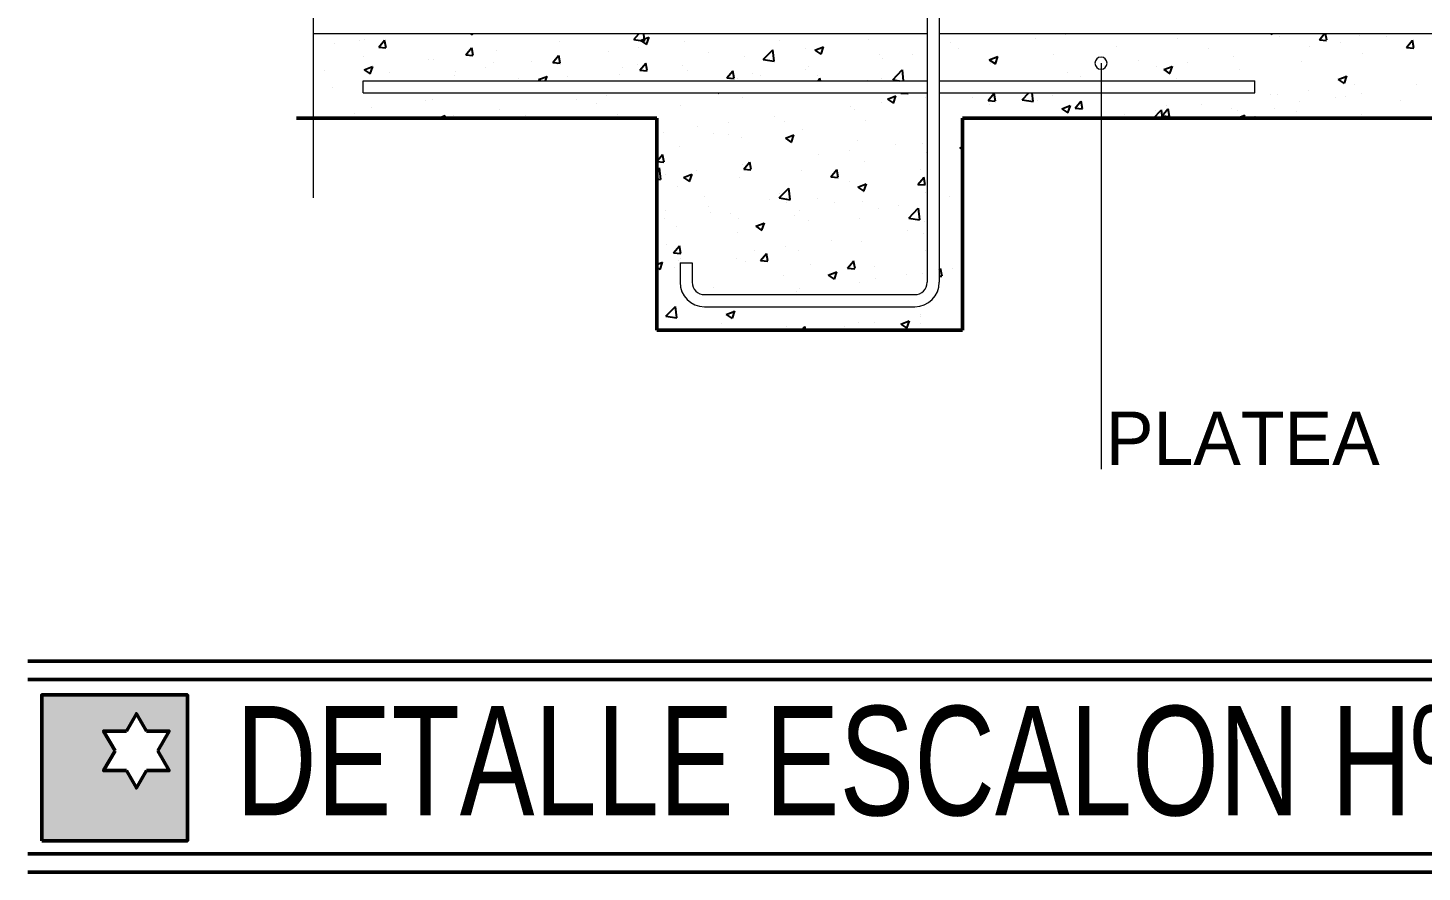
# Model space of a CAD drawing. Extents: x 233 to 569, y -241 to -74.
# Drawn here: x 539.16 to 544.9, y -169.51 to -166.03 of the extents above; entities that cross this region are included whole.
import ezdxf

# ---------------------------------------------------------------- set-up
doc = ezdxf.new("R2010")
doc.units = 0
doc.header["$MEASUREMENT"] = 0
doc.layers.get('0').update_dxf_attribs({"linetype": 'CONTINUOUS', "lineweight": 50})
doc.layers.add('AUXILIAR', color=8, linetype='CONTINUOUS', lineweight=9)
doc.layers.add('TEXTOGREEN', color=3, linetype='CONTINUOUS', lineweight=40)
doc.layers.add('HATCH1', color=74, linetype='CONTINUOUS')
doc.styles.add('SWISS', font='bahnschrift.ttf')
doc.styles.add('TEMPUS', font='GILC____.TTF')

msp = doc.modelspace()

# ---------------------------------------------------------------- hatches: boundary and pattern name
h = msp.add_hatch(color=256)
h.paths.add_polyline_path([(539.8177, -168.778), (539.2177, -168.778), (539.2177, -169.378), (539.8177, -169.378)])
h.paths.add_polyline_path([(539.4728, -168.9269), (539.5665, -168.9269), (539.6077, -168.8555), (539.649, -168.9269), (539.7427, -168.9269), (539.6958, -169.008), (539.7427, -169.0891), (539.649, -169.0891), (539.6077, -169.1606), (539.5665, -169.0891), (539.4728, -169.0891), (539.5196, -169.008)], flags=16)

# ---------------------------------------------------------------- linework, layer by layer
for p, q in [((541.7515, -166.4028), (540.267, -166.4028)), ((541.7515, -166.4028), (541.7515, -167.2754)), ((543.0111, -167.2754), (543.0111, -166.4028)), ((546.135, -166.4028), (543.0111, -166.4028)), ((541.7515, -167.2754), (543.0111, -167.2754)), ((539.1607, -168.6386), (547.5826, -168.6386)), ((539.1607, -169.5072), (547.5826, -169.5072))]:
    msp.add_line(p, q)
at = {"color": 1}
for p, q in [((539.1607, -168.7136), (547.5826, -168.7136)), ((539.1607, -169.4322), (547.5826, -169.4322))]:
    msp.add_line(p, q, dxfattribs=at)
msp.add_lwpolyline([(539.2177, -169.378), (539.8177, -169.378), (539.8177, -168.778), (539.2177, -168.778)], close=True)
for points in [[(539.649, -168.9269), (539.6077, -168.8555), (539.5665, -168.9269)], [(539.5665, -168.9269), (539.4728, -168.9269), (539.5196, -169.008)], [(539.6958, -169.008), (539.7427, -168.9269), (539.649, -168.9269)], [(539.5196, -169.008), (539.4728, -169.0891), (539.5665, -169.0891)], [(539.649, -169.0891), (539.7427, -169.0891), (539.6958, -169.008)], [(539.5665, -169.0891), (539.6077, -169.1606), (539.649, -169.0891)]]:
    msp.add_lwpolyline(points)
at = {"layer": 'AUXILIAR'}
for p, q in [((540.3364, -165.7067), (540.3364, -166.7314)), ((542.8653, -165.7281), (542.8653, -167.0787)), ((542.9153, -165.7537), (542.9153, -167.0787)), ((542.8653, -166.0562), (540.3364, -166.0562)), ((546.0572, -166.0562), (542.9153, -166.0562)), ((543.5817, -166.1763), (543.5817, -167.8479)), ((540.5422, -166.2988), (540.5422, -166.2488)), ((540.5422, -166.2488), (542.8653, -166.2488)), ((542.9153, -166.2488), (544.216, -166.2488)), ((544.216, -166.2988), (544.216, -166.2488)), ((540.5422, -166.2988), (542.8653, -166.2988)), ((542.9153, -166.2988), (544.216, -166.2988)), ((541.8473, -166.9981), (541.8473, -167.0787)), ((541.8473, -166.9981), (541.8973, -166.9981)), ((541.8973, -166.9981), (541.8973, -167.0787)), ((541.9482, -167.1296), (542.8144, -167.1296)), ((541.9482, -167.1796), (542.8144, -167.1796))]:
    msp.add_line(p, q, dxfattribs=at)
for centre, radius, start, end in [((543.5817, -166.1763), 0.025, 0, 180), ((543.5817, -166.1763), 0.025, 180, 0), ((541.9482, -167.0787), 0.1009, 180, 270), ((541.9482, -167.0787), 0.0509, 180, 270), ((542.8144, -167.0787), 0.1009, 270, 0), ((542.8144, -167.0787), 0.0509, 270, 0)]:
    msp.add_arc(centre, radius, start, end, dxfattribs=at)
at = {"layer": 'HATCH1', "linetype": 'Continuous'}
for p, q in [((540.4237, -166.0965), (540.4237, -166.0965)), ((540.5282, -166.0835), (540.5282, -166.0835)), ((540.5489, -166.08), (540.5489, -166.08)), ((540.6059, -166.1111), (540.63, -166.0824)), ((540.6059, -166.1111), (540.6357, -166.1137)), ((540.6363, -166.1132), (540.6305, -166.0819)), ((540.9855, -166.0562), (540.9907, -166.0597)), ((540.9912, -166.0592), (540.9922, -166.0562)), ((541.3496, -166.0878), (541.3496, -166.0878)), ((541.6564, -166.079), (541.6783, -166.0562)), ((541.6564, -166.079), (541.7009, -166.0859)), ((541.678, -166.1112), (541.678, -166.1112)), ((541.6844, -166.083), (541.7194, -166.0695)), ((541.6844, -166.083), (541.7093, -166.0997)), ((541.7014, -166.0856), (541.698, -166.0562)), ((541.7098, -166.0993), (541.7199, -166.069)), ((541.8673, -166.0863), (541.8673, -166.0863)), ((542.2571, -166.0816), (542.2571, -166.0816)), ((542.4029, -166.123), (542.438, -166.1096)), ((542.4284, -166.1393), (542.4385, -166.1091)), ((542.6247, -166.0801), (542.6247, -166.0801)), ((542.9601, -166.0912), (542.9601, -166.0912)), ((543.3122, -166.076), (543.3122, -166.076)), ((543.4374, -166.0595), (543.4374, -166.0595)), ((543.6443, -166.1066), (543.6443, -166.1066)), ((543.8968, -166.0746), (543.8968, -166.0746)), ((544.2815, -166.0562), (544.2851, -166.0586)), ((544.2856, -166.0581), (544.2862, -166.0562)), ((544.3174, -166.066), (544.3174, -166.066)), ((544.4413, -166.1072), (544.4413, -166.1072)), ((544.4814, -166.0801), (544.5015, -166.0562)), ((544.4814, -166.0801), (544.5113, -166.0827)), ((544.5118, -166.0822), (544.507, -166.0562)), ((544.5665, -166.0907), (544.5665, -166.0907)), ((544.6449, -166.0632), (544.6449, -166.0632)), ((544.7558, -166.0658), (544.7558, -166.0658)), ((544.84, -166.1115), (544.8641, -166.0828)), ((544.84, -166.1115), (544.8699, -166.1141)), ((544.8705, -166.1136), (544.8647, -166.0823)), ((540.5439, -166.1495), (540.5439, -166.1495)), ((540.8108, -166.1608), (540.8108, -166.1608)), ((540.8331, -166.1605), (540.8331, -166.1605)), ((540.9645, -166.1425), (540.9886, -166.1137)), ((540.9645, -166.1425), (540.9944, -166.1451)), ((540.9949, -166.1446), (540.9891, -166.1132)), ((541.0928, -166.123), (541.0928, -166.123)), ((541.237, -166.1693), (541.237, -166.1693)), ((541.3231, -166.1738), (541.3472, -166.1451)), ((541.3535, -166.1759), (541.3478, -166.1446)), ((541.5528, -166.1277), (541.5528, -166.1277)), ((541.9655, -166.1316), (541.9655, -166.1316)), ((542.1124, -166.1496), (542.1124, -166.1496)), ((542.19, -166.1618), (542.229, -166.1212)), ((542.19, -166.1618), (542.2345, -166.1687)), ((542.2351, -166.1684), (542.2295, -166.1209)), ((542.365, -166.1176), (542.365, -166.1176)), ((542.4029, -166.123), (542.4278, -166.1398)), ((542.6685, -166.1413), (542.6685, -166.1413)), ((542.6819, -166.159), (542.6819, -166.159)), ((542.8071, -166.1425), (542.8071, -166.1425)), ((542.9964, -166.1175), (542.9964, -166.1175)), ((543.1215, -166.1631), (543.1565, -166.1496)), ((543.1215, -166.1631), (543.1464, -166.1798)), ((543.1469, -166.1793), (543.1571, -166.1491)), ((543.3876, -166.1418), (543.3876, -166.1418)), ((543.7342, -166.1661), (543.7342, -166.1661)), ((544.0258, -166.1161), (544.0258, -166.1161)), ((544.1255, -166.1488), (544.1255, -166.1488)), ((544.4072, -166.1684), (544.4072, -166.1684)), ((544.6597, -166.1363), (544.6597, -166.1363)), ((540.3824, -166.2054), (540.3824, -166.2054)), ((540.5457, -166.2042), (540.5807, -166.1908)), ((540.5457, -166.2042), (540.5706, -166.221)), ((540.5711, -166.2205), (540.5813, -166.1903)), ((540.5806, -166.1925), (540.5806, -166.1925)), ((540.6493, -166.2167), (540.6493, -166.2167)), ((540.9225, -166.2107), (540.9225, -166.2107)), ((541.0477, -166.1942), (541.0477, -166.1942)), ((541.0777, -166.1721), (541.0777, -166.1721)), ((541.3231, -166.1738), (541.353, -166.1764)), ((541.3446, -166.1833), (541.3446, -166.1833)), ((541.596, -166.2223), (541.596, -166.2223)), ((541.6115, -166.1946), (541.6115, -166.1946)), ((541.6739, -166.1817), (541.6739, -166.1817)), ((541.6817, -166.2052), (541.7058, -166.1765)), ((541.6817, -166.2052), (541.7116, -166.2078)), ((541.7122, -166.2073), (541.7064, -166.176)), ((541.8557, -166.1848), (541.8557, -166.1848)), ((541.8784, -166.2059), (541.8784, -166.2059)), ((542.0404, -166.2366), (542.0645, -166.2079)), ((542.0708, -166.2387), (542.065, -166.2074)), ((542.1454, -166.2172), (542.1454, -166.2172)), ((542.1768, -166.2255), (542.1768, -166.2255)), ((542.3661, -166.2005), (542.3661, -166.2005)), ((542.3769, -166.1913), (542.3769, -166.1913)), ((542.7237, -166.2445), (542.7626, -166.2039)), ((542.7684, -166.2488), (542.7632, -166.2036)), ((543.1279, -166.1793), (543.1279, -166.1793)), ((543.4426, -166.2162), (543.4426, -166.2162)), ((543.811, -166.1902), (543.811, -166.1902)), ((543.8401, -166.2031), (543.8751, -166.1897)), ((543.8401, -166.2031), (543.8649, -166.2199)), ((543.8655, -166.2194), (543.8756, -166.1892)), ((543.9362, -166.1737), (543.9362, -166.1737)), ((544.1505, -166.2036), (544.1505, -166.2036)), ((540.4174, -166.2772), (540.4174, -166.2772)), ((540.9162, -166.2279), (540.9162, -166.2279)), ((541.1831, -166.2392), (541.1831, -166.2392)), ((541.2643, -166.2442), (541.2993, -166.2308)), ((541.2643, -166.2442), (541.271, -166.2488)), ((541.2936, -166.2488), (541.2998, -166.2303)), ((541.3823, -166.2317), (541.3823, -166.2317)), ((542.0404, -166.2366), (542.0703, -166.2392)), ((542.0516, -166.2419), (542.0516, -166.2419)), ((542.0853, -166.2414), (542.0853, -166.2414)), ((542.4123, -166.2284), (542.4123, -166.2284)), ((542.4151, -166.2488), (542.4231, -166.2392)), ((542.4255, -166.2488), (542.4236, -166.2387)), ((542.6186, -166.2465), (542.6186, -166.2465)), ((542.6792, -166.2397), (542.6792, -166.2397)), ((542.7237, -166.2445), (542.751, -166.2488)), ((543.4952, -166.2318), (543.4952, -166.2318)), ((543.8908, -166.241), (543.8908, -166.241)), ((544.5586, -166.2431), (544.5937, -166.2297)), ((544.5586, -166.2431), (544.5835, -166.2599)), ((544.5841, -166.2594), (544.5942, -166.2292)), ((544.6243, -166.263), (544.6243, -166.263)), ((544.88, -166.2642), (544.88, -166.2642)), ((540.7991, -166.3318), (540.7991, -166.3318)), ((540.8271, -166.327), (540.8271, -166.327)), ((541.4213, -166.3249), (541.4213, -166.3249)), ((541.5021, -166.3415), (541.5021, -166.3415)), ((541.5464, -166.3084), (541.5464, -166.3084)), ((542.0043, -166.2988), (542.0077, -166.3011)), ((542.0082, -166.3006), (542.0088, -166.2988)), ((542.1064, -166.316), (542.1064, -166.316)), ((542.6755, -166.3397), (542.6755, -166.3397)), ((542.7014, -166.3243), (542.7364, -166.3109)), ((542.7014, -166.3243), (542.7263, -166.3411)), ((542.7268, -166.3406), (542.7369, -166.3104)), ((542.7576, -166.2993), (542.7581, -166.2988)), ((542.7576, -166.2993), (542.7875, -166.302)), ((542.7846, -166.3069), (542.7846, -166.3069)), ((542.7881, -166.3015), (542.7876, -166.2988)), ((542.8595, -166.3163), (542.8595, -166.3163)), ((542.8649, -166.3148), (542.8649, -166.3148)), ((543.0515, -166.3182), (543.0515, -166.3182)), ((543.1163, -166.3307), (543.1404, -166.302)), ((543.1163, -166.3307), (543.1461, -166.3333)), ((543.1467, -166.3328), (543.1409, -166.3015)), ((543.2573, -166.3273), (543.2847, -166.2988)), ((543.2573, -166.3273), (543.3018, -166.3342)), ((543.3023, -166.3339), (543.2982, -166.2988)), ((543.3184, -166.3294), (543.3184, -166.3294)), ((543.3815, -166.3083), (543.3815, -166.3083)), ((543.4749, -166.3621), (543.499, -166.3334)), ((543.5053, -166.3642), (543.4995, -166.3329)), ((543.5853, -166.3407), (543.5853, -166.3407)), ((544.2806, -166.3074), (544.2806, -166.3074)), ((544.3098, -166.3044), (544.3098, -166.3044)), ((544.4011, -166.3348), (544.4011, -166.3348)), ((544.4349, -166.2879), (544.4349, -166.2879)), ((544.5476, -166.3187), (544.5476, -166.3187)), ((544.5884, -166.3143), (544.5884, -166.3143)), ((544.6537, -166.3028), (544.6537, -166.3028)), ((544.8145, -166.3299), (544.8145, -166.3299)), ((540.5075, -166.3819), (540.5075, -166.3819)), ((540.5745, -166.359), (540.5745, -166.359)), ((540.8512, -166.4028), (540.8792, -166.3921)), ((540.8759, -166.4028), (540.8797, -166.3916)), ((540.9161, -166.3914), (540.9161, -166.3914)), ((541.1055, -166.3665), (541.1055, -166.3665)), ((541.2105, -166.3915), (541.2105, -166.3915)), ((541.59, -166.3887), (541.59, -166.3887)), ((541.8496, -166.3512), (541.8496, -166.3512)), ((542.2346, -166.3977), (542.2346, -166.3977)), ((542.5504, -166.3562), (542.5504, -166.3562)), ((542.5679, -166.3663), (542.5679, -166.3663)), ((543.1218, -166.3457), (543.1218, -166.3457)), ((543.42, -166.3644), (543.455, -166.3509)), ((543.42, -166.3644), (543.4448, -166.3811)), ((543.4454, -166.3806), (543.4555, -166.3504)), ((543.4749, -166.3621), (543.5048, -166.3647)), ((543.6794, -166.3874), (543.6794, -166.3874)), ((543.7979, -166.4028), (543.8299, -166.3695)), ((543.8046, -166.3709), (543.8046, -166.3709)), ((543.8343, -166.4028), (543.8304, -166.3691)), ((543.8335, -166.3935), (543.8576, -166.3647)), ((543.8335, -166.3935), (543.8634, -166.3961)), ((543.8522, -166.352), (543.8522, -166.352)), ((543.8639, -166.3956), (543.8582, -166.3642)), ((543.994, -166.346), (543.994, -166.346)), ((544.1192, -166.3633), (544.1192, -166.3633)), ((544.1428, -166.4028), (544.1735, -166.391)), ((544.1444, -166.37), (544.1444, -166.37)), ((544.1699, -166.4028), (544.1741, -166.3905)), ((544.2107, -166.4028), (544.2163, -166.3961)), ((544.2181, -166.4028), (544.2168, -166.3956)), ((544.2968, -166.3643), (544.2968, -166.3643)), ((544.3861, -166.3746), (544.3861, -166.3746)), ((544.653, -166.3858), (544.653, -166.3858)), ((541.92, -166.4391), (541.92, -166.4391)), ((542.0452, -166.4227), (542.0452, -166.4227)), ((542.2763, -166.4164), (542.2763, -166.4164)), ((542.3528, -166.4504), (542.3528, -166.4504)), ((542.6125, -166.413), (542.6125, -166.413)), ((541.779, -166.46), (541.779, -166.46)), ((541.9847, -166.4664), (541.9847, -166.4664)), ((542.0459, -166.4713), (542.0459, -166.4713)), ((542.1003, -166.4825), (542.1003, -166.4825)), ((542.2813, -166.4856), (542.3163, -166.4722)), ((542.2813, -166.4856), (542.3062, -166.5024)), ((542.3067, -166.5019), (542.3168, -166.4717)), ((542.3128, -166.4826), (542.3128, -166.4826)), ((542.5797, -166.4939), (542.5797, -166.4939)), ((542.7334, -166.512), (542.7334, -166.512)), ((542.8466, -166.5052), (542.8466, -166.5052)), ((541.7515, -166.5808), (541.7752, -166.5526)), ((541.7815, -166.5834), (541.7758, -166.5521)), ((541.8436, -166.5177), (541.8436, -166.5177)), ((542.4188, -166.5534), (542.4188, -166.5534)), ((542.544, -166.5369), (542.544, -166.5369)), ((542.8632, -166.5442), (542.8632, -166.5442)), ((542.9999, -166.5256), (543.0111, -166.5213)), ((542.9999, -166.5256), (543.0111, -166.5332)), ((541.7515, -166.5813), (541.781, -166.5839)), ((541.7515, -166.6188), (541.7617, -166.6082)), ((541.7677, -166.6554), (541.7622, -166.6079)), ((541.9137, -166.6199), (541.9137, -166.6199)), ((542.1031, -166.5949), (542.1031, -166.5949)), ((542.1097, -166.6127), (542.1339, -166.584)), ((542.1097, -166.6127), (542.1396, -166.6153)), ((542.1402, -166.6148), (542.1344, -166.5835)), ((542.3468, -166.6169), (542.3468, -166.6169)), ((542.4684, -166.6441), (542.4925, -166.6153)), ((542.4988, -166.6462), (542.493, -166.6148)), ((542.6065, -166.5794), (542.6065, -166.5794)), ((542.8388, -166.6146), (542.8388, -166.6146)), ((541.7515, -166.6533), (541.7672, -166.6557)), ((541.7885, -166.6364), (541.7885, -166.6364)), ((541.8375, -166.6841), (541.8375, -166.6841)), ((541.8612, -166.6469), (541.8962, -166.6334)), ((541.8612, -166.6469), (541.8861, -166.6636)), ((541.8866, -166.6631), (541.8967, -166.6329)), ((542.0942, -166.6489), (542.0942, -166.6489)), ((542.4684, -166.6441), (542.4983, -166.6467)), ((542.5472, -166.6646), (542.5472, -166.6646)), ((542.5797, -166.6869), (542.6148, -166.6735)), ((542.6052, -166.7032), (542.6153, -166.673)), ((542.827, -166.6754), (542.8511, -166.6467)), ((542.827, -166.6754), (542.8569, -166.678)), ((542.8574, -166.6775), (542.8516, -166.6462)), ((542.9176, -166.6676), (542.9176, -166.6676)), ((541.9485, -166.7268), (541.9485, -166.7268)), ((542.2154, -166.7381), (542.2154, -166.7381)), ((542.2556, -166.7147), (542.2556, -166.7147)), ((542.2563, -166.7316), (542.2953, -166.691)), ((542.2563, -166.7316), (542.3008, -166.7385)), ((542.3014, -166.7382), (542.2958, -166.6907)), ((542.4125, -166.7341), (542.4125, -166.7341)), ((542.5797, -166.6869), (542.6046, -166.7037)), ((542.6018, -166.7092), (542.6018, -166.7092)), ((542.8571, -166.7107), (542.8571, -166.7107)), ((542.9586, -166.7244), (542.9586, -166.7244)), ((541.787, -166.7827), (541.787, -166.7827)), ((541.964, -166.7647), (541.964, -166.7647)), ((541.9715, -166.7921), (541.9715, -166.7921)), ((542.0539, -166.794), (542.0539, -166.794)), ((542.2873, -166.7506), (542.2873, -166.7506)), ((542.3407, -166.7833), (542.3407, -166.7833)), ((542.4823, -166.7494), (542.4823, -166.7494)), ((542.6004, -166.7459), (542.6004, -166.7459)), ((542.667, -166.7744), (542.667, -166.7744)), ((542.7492, -166.7607), (542.7492, -166.7607)), ((542.79, -166.8144), (542.8289, -166.7738)), ((542.835, -166.8209), (542.8295, -166.7734)), ((541.7822, -166.8171), (541.7822, -166.8171)), ((541.8314, -166.8506), (541.8314, -166.8506)), ((542.0881, -166.8154), (542.0881, -166.8154)), ((542.1596, -166.8482), (542.1946, -166.8347)), ((542.1596, -166.8482), (542.1845, -166.8649)), ((542.185, -166.8644), (542.1952, -166.8342)), ((542.3209, -166.8053), (542.3209, -166.8053)), ((542.3754, -166.8245), (542.3754, -166.8245)), ((542.5878, -166.8165), (542.5878, -166.8165)), ((542.79, -166.8144), (542.8344, -166.8213)), ((542.8547, -166.8278), (542.8547, -166.8278)), ((542.0838, -166.8745), (542.0838, -166.8745)), ((542.4703, -166.9064), (542.4703, -166.9064)), ((542.5943, -166.9123), (542.5943, -166.9123)), ((542.7861, -166.8648), (542.7861, -166.8648)), ((542.851, -166.8771), (542.851, -166.8771)), ((541.7922, -166.9246), (541.7922, -166.9246)), ((541.8205, -166.9574), (541.8446, -166.9287)), ((541.8205, -166.9574), (541.8504, -166.96)), ((541.8509, -166.9595), (541.8451, -166.9282)), ((542.1558, -166.9478), (542.1558, -166.9478)), ((542.1791, -166.9888), (542.2032, -166.96)), ((542.2095, -166.9909), (542.2038, -166.9596)), ((542.2809, -166.9313), (542.2809, -166.9313)), ((542.3346, -166.9498), (542.3346, -166.9498)), ((542.858, -166.9494), (542.858, -166.9494)), ((541.7515, -167.0048), (541.7745, -166.996)), ((541.7515, -167.0175), (541.7644, -167.0262)), ((541.7649, -167.0257), (541.7751, -166.9955)), ((541.8253, -167.017), (541.8253, -167.017)), ((541.84, -166.9894), (541.84, -166.9894)), ((541.849, -166.981), (541.849, -166.981)), ((542.082, -166.9818), (542.082, -166.9818)), ((542.116, -166.9923), (542.116, -166.9923)), ((542.1791, -166.9888), (542.209, -166.9914)), ((542.3829, -167.0035), (542.3829, -167.0035)), ((542.5378, -167.0202), (542.5619, -166.9914)), ((542.5378, -167.0202), (542.5676, -167.0228)), ((542.5682, -167.0223), (542.5624, -166.9909)), ((542.5664, -166.9995), (542.5664, -166.9995)), ((542.6498, -167.0148), (542.6498, -167.0148)), ((542.9153, -167.029), (542.9205, -167.0228)), ((542.9167, -167.0261), (542.9167, -167.0261)), ((542.9268, -167.0536), (542.921, -167.0223)), ((542.9691, -167.0206), (542.9691, -167.0206)), ((542.2748, -167.0495), (542.2748, -167.0495)), ((542.4581, -167.0495), (542.4931, -167.036)), ((542.4581, -167.0495), (542.483, -167.0663)), ((542.4835, -167.0658), (542.4936, -167.0355)), ((542.5882, -167.0787), (542.5882, -167.0787)), ((542.6545, -167.062), (542.6545, -167.062)), ((542.7797, -167.0455), (542.7797, -167.0455)), ((542.8449, -167.0435), (542.8449, -167.0435)), ((542.9153, -167.0532), (542.9263, -167.0541)), ((541.9832, -167.0996), (541.9832, -167.0996)), ((542.1494, -167.1285), (542.1494, -167.1285)), ((542.3285, -167.1162), (542.3285, -167.1162)), ((542.3388, -167.1036), (542.3388, -167.1036)), ((541.789, -167.2187), (541.828, -167.1781)), ((541.8192, -167.1835), (541.8192, -167.1835)), ((541.834, -167.2252), (541.8285, -167.1777)), ((542.038, -167.2107), (542.073, -167.1973)), ((542.0634, -167.227), (542.0735, -167.1968)), ((541.7517, -167.2365), (541.7517, -167.2365)), ((541.789, -167.2187), (541.8335, -167.2256)), ((542.0186, -167.2478), (542.0186, -167.2478)), ((542.038, -167.2107), (542.0628, -167.2275)), ((542.2855, -167.259), (542.2855, -167.259)), ((542.3476, -167.2754), (542.3616, -167.2608)), ((542.3638, -167.2754), (542.3621, -167.2605)), ((542.523, -167.2592), (542.523, -167.2592)), ((542.5821, -167.2452), (542.5821, -167.2452)), ((542.6482, -167.2427), (542.6482, -167.2427)), ((542.7565, -167.2508), (542.7915, -167.2373)), ((542.7565, -167.2508), (542.7814, -167.2676)), ((542.7819, -167.2671), (542.7921, -167.2368)), ((542.8373, -167.2477), (542.8373, -167.2477)), ((542.8375, -167.2178), (542.8375, -167.2178)), ((542.8389, -167.21), (542.8389, -167.21)), ((542.5524, -167.2703), (542.5524, -167.2703))]:
    msp.add_line(p, q, dxfattribs=at)

# ---------------------------------------------------------------- texts
at = {"style": 'TEMPUS'}
msp.add_text('DETALLE ESCALON Hº Aº', height=0.45, dxfattribs=at).set_placement((540.0178, -169.2733))
at = {"layer": 'TEXTOGREEN', "style": 'SWISS'}
msp.add_text('PLATEA', height=0.22, dxfattribs=at).set_placement((543.6018, -167.8312))

doc.saveas('drawing.dxf')
